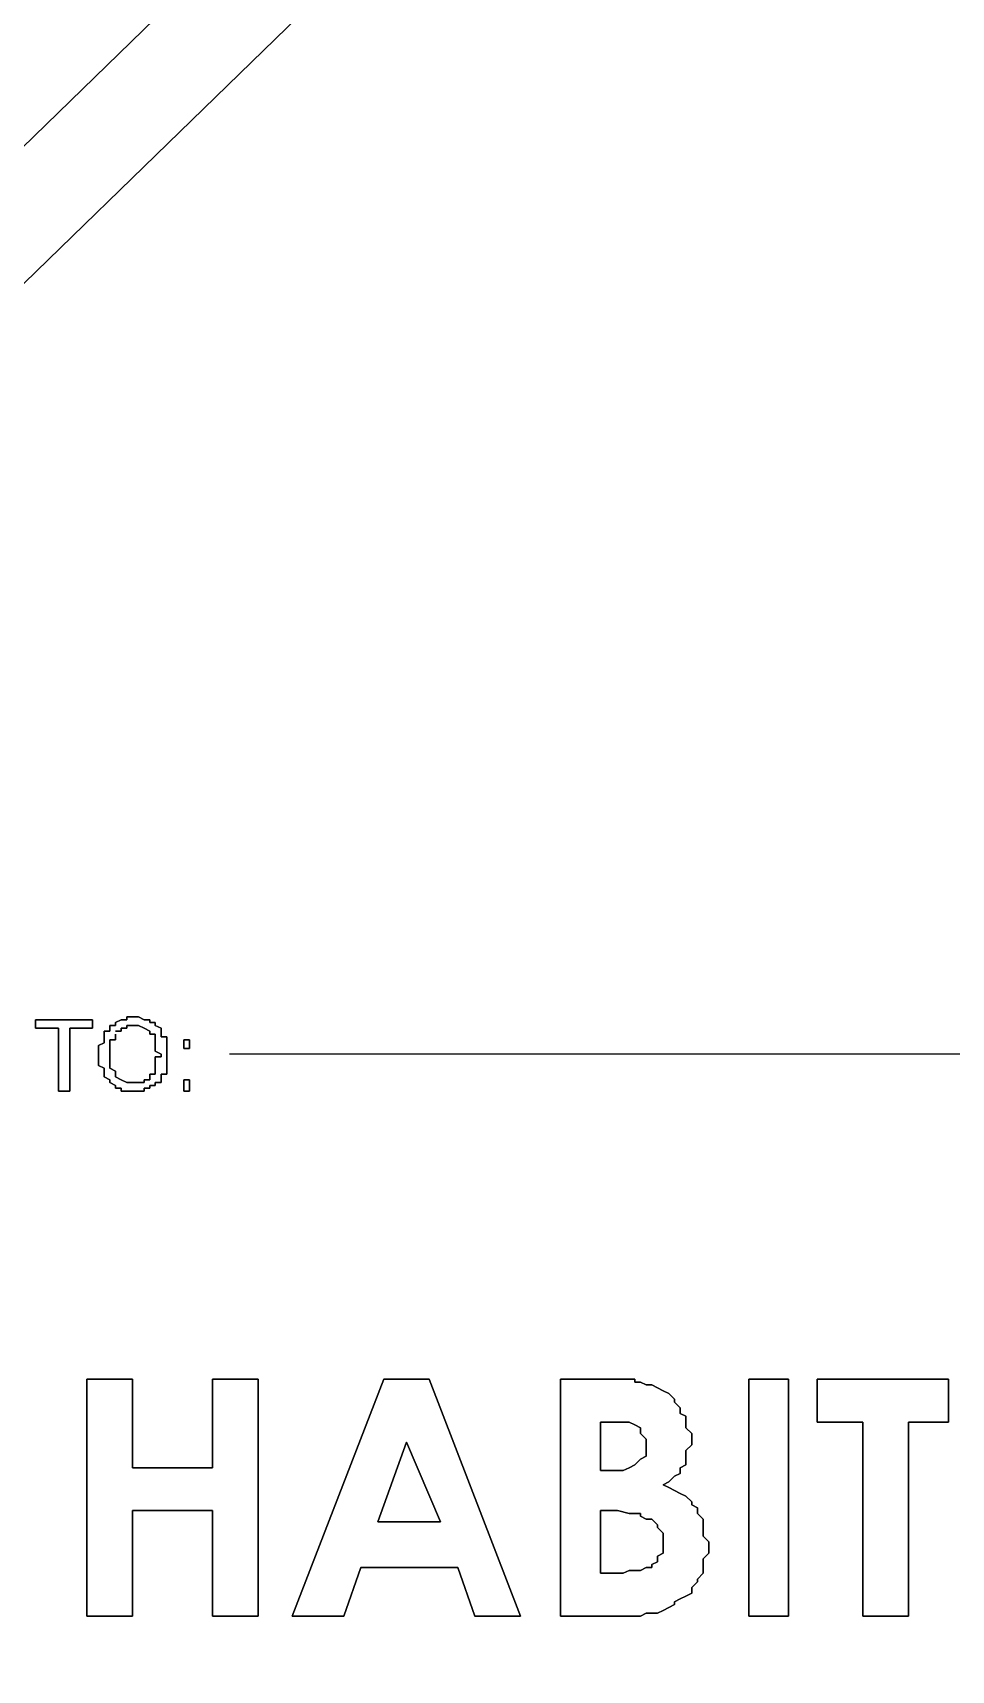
# Model space of a CAD drawing. Header units: metres. Extents: x 2.9 to 42.8, y 1.7 to 28.7.
# Drawn here: x 39.859 to 40.427, y 6.082 to 7.094 of the extents above; entities that cross this region are included whole.
import ezdxf

# ---------------------------------------------------------------- set-up
doc = ezdxf.new("R2010")
doc.units = ezdxf.units.M
doc.layers.add('AMARILLO', color=2, linetype='Continuous')
doc.layers.add('NEGRO', color=7, linetype='Continuous')
doc.layers.add('RGB_000_184_184', color=7, linetype='Continuous', true_color=0x00b8b8)

msp = doc.modelspace()

# ---------------------------------------------------------------- linework, layer by layer
at = {"layer": 'AMARILLO', "lineweight": -3}
msp.add_lwpolyline([(41.0951, 6.4629), (39.9803, 6.4629)], dxfattribs=at)
at = {"layer": 'NEGRO', "lineweight": -3}
for points in [[(39.8956, 6.4841), (39.8604, 6.4841), (39.8956, 6.4841)], [(39.8604, 6.4841), (39.8604, 6.4788), (39.8604, 6.4841)], [(39.8956, 6.4788), (39.8956, 6.4841), (39.8956, 6.4788)], [(39.9098, 6.4805), (39.9062, 6.4805), (39.9098, 6.4805)], [(39.9062, 6.4805), (39.9062, 6.4788), (39.9062, 6.4805)], [(39.9133, 6.4841), (39.9098, 6.4823), (39.9133, 6.4841)], [(39.9098, 6.4823), (39.9098, 6.4805), (39.9098, 6.4823)], [(39.9168, 6.4841), (39.9133, 6.4841), (39.9168, 6.4841)], [(39.9203, 6.4858), (39.9168, 6.4858), (39.9203, 6.4858)], [(39.9168, 6.4858), (39.9168, 6.4841), (39.9168, 6.4858)], [(39.9168, 6.4788), (39.9168, 6.4805), (39.9168, 6.4788)], [(39.9168, 6.4805), (39.9203, 6.4805), (39.9168, 6.4805)], [(39.9239, 6.4858), (39.9203, 6.4858), (39.9239, 6.4858)], [(39.9203, 6.4805), (39.9239, 6.4805), (39.9203, 6.4805)], [(39.9274, 6.4841), (39.9239, 6.4858), (39.9274, 6.4841)], [(39.9239, 6.4805), (39.9274, 6.4788), (39.9239, 6.4805)], [(39.9309, 6.4841), (39.9274, 6.4841), (39.9309, 6.4841)], [(39.9309, 6.4823), (39.9309, 6.4841), (39.9309, 6.4823)], [(39.9344, 6.4823), (39.9309, 6.4823), (39.9344, 6.4823)], [(39.9344, 6.4805), (39.9344, 6.4823), (39.9344, 6.4805)], [(39.938, 6.4788), (39.9344, 6.4805), (39.938, 6.4788)], [(39.8604, 6.4788), (39.8745, 6.4788), (39.8604, 6.4788)], [(39.8745, 6.4788), (39.8745, 6.44), (39.8745, 6.4788)], [(39.8815, 6.44), (39.8815, 6.4788), (39.8815, 6.44)], [(39.8815, 6.4788), (39.8956, 6.4788), (39.8815, 6.4788)], [(39.9027, 6.4699), (39.8992, 6.4682), (39.9027, 6.4699)], [(39.9062, 6.477), (39.9027, 6.477), (39.9062, 6.477)], [(39.9027, 6.477), (39.9027, 6.4752), (39.9027, 6.477)], [(39.9027, 6.4752), (39.9027, 6.4735), (39.9027, 6.4752)], [(39.9027, 6.4735), (39.9027, 6.4717), (39.9027, 6.4735)], [(39.9027, 6.4717), (39.9027, 6.4699), (39.9027, 6.4717)], [(39.9062, 6.4788), (39.9062, 6.477), (39.9062, 6.4788)], [(39.9062, 6.4699), (39.9062, 6.4717), (39.9062, 6.4699)], [(39.9062, 6.4717), (39.9098, 6.4717), (39.9062, 6.4717)], [(39.9062, 6.4682), (39.9062, 6.4699), (39.9062, 6.4682)], [(39.9098, 6.477), (39.9133, 6.477), (39.9098, 6.477)], [(39.9098, 6.4735), (39.9098, 6.4752), (39.9098, 6.4735)], [(39.9098, 6.4717), (39.9098, 6.4735), (39.9098, 6.4717)], [(39.9133, 6.477), (39.9133, 6.4788), (39.9133, 6.477)], [(39.9133, 6.4788), (39.9168, 6.4788), (39.9133, 6.4788)], [(39.9274, 6.4788), (39.9309, 6.477), (39.9274, 6.4788)], [(39.9309, 6.477), (39.9309, 6.4752), (39.9309, 6.477)], [(39.9309, 6.4752), (39.9344, 6.4752), (39.9309, 6.4752)], [(39.9344, 6.4752), (39.9344, 6.4735), (39.9344, 6.4752)], [(39.9344, 6.4735), (39.9344, 6.4717), (39.9344, 6.4735)], [(39.9344, 6.4717), (39.9344, 6.4699), (39.9344, 6.4717)], [(39.9344, 6.4699), (39.9344, 6.4682), (39.9344, 6.4699)], [(39.938, 6.477), (39.938, 6.4788), (39.938, 6.477)], [(39.938, 6.4752), (39.938, 6.477), (39.938, 6.4752)], [(39.938, 6.4735), (39.938, 6.4752), (39.938, 6.4735)], [(39.9415, 6.4735), (39.938, 6.4735), (39.9415, 6.4735)], [(39.9415, 6.4717), (39.9415, 6.4735), (39.9415, 6.4717)], [(39.9415, 6.4699), (39.9415, 6.4717), (39.9415, 6.4699)], [(39.9415, 6.4682), (39.9415, 6.4699), (39.9415, 6.4682)], [(39.9556, 6.4717), (39.9521, 6.4717), (39.9556, 6.4717)], [(39.9521, 6.4717), (39.9521, 6.4664), (39.9521, 6.4717)], [(39.9556, 6.4664), (39.9556, 6.4717), (39.9556, 6.4664)], [(39.8992, 6.4682), (39.8992, 6.4664), (39.8992, 6.4682)], [(39.8992, 6.4664), (39.8992, 6.4647), (39.8992, 6.4664)], [(39.8992, 6.4647), (39.8992, 6.4629), (39.8992, 6.4647)], [(39.8992, 6.4629), (39.8992, 6.4611), (39.8992, 6.4629)], [(39.8992, 6.4611), (39.8992, 6.4594), (39.8992, 6.4611)], [(39.9062, 6.4664), (39.9062, 6.4682), (39.9062, 6.4664)], [(39.9062, 6.4647), (39.9062, 6.4664), (39.9062, 6.4647)], [(39.9062, 6.4629), (39.9062, 6.4647), (39.9062, 6.4629)], [(39.9062, 6.4611), (39.9062, 6.4629), (39.9062, 6.4611)], [(39.9062, 6.4594), (39.9062, 6.4611), (39.9062, 6.4594)], [(39.9344, 6.4682), (39.9344, 6.4664), (39.9344, 6.4682)], [(39.9344, 6.4664), (39.9344, 6.4647), (39.9344, 6.4664)], [(39.9344, 6.4647), (39.938, 6.4629), (39.9344, 6.4647)], [(39.938, 6.4611), (39.9344, 6.4611), (39.938, 6.4611)], [(39.9344, 6.4611), (39.9344, 6.4594), (39.9344, 6.4611)], [(39.938, 6.4629), (39.938, 6.4611), (39.938, 6.4629)], [(39.9415, 6.4664), (39.9415, 6.4682), (39.9415, 6.4664)], [(39.9415, 6.4647), (39.9415, 6.4664), (39.9415, 6.4647)], [(39.9415, 6.4629), (39.9415, 6.4647), (39.9415, 6.4629)], [(39.9415, 6.4611), (39.9415, 6.4629), (39.9415, 6.4611)], [(39.9415, 6.4594), (39.9415, 6.4611), (39.9415, 6.4594)], [(39.9521, 6.4664), (39.9556, 6.4664), (39.9521, 6.4664)], [(39.8992, 6.4594), (39.8992, 6.4576), (39.8992, 6.4594)], [(39.8992, 6.4576), (39.8992, 6.4558), (39.8992, 6.4576)], [(39.8992, 6.4558), (39.9027, 6.4541), (39.8992, 6.4558)], [(39.9027, 6.4541), (39.9027, 6.4523), (39.9027, 6.4541)], [(39.9027, 6.4523), (39.9027, 6.4505), (39.9027, 6.4523)], [(39.9027, 6.4505), (39.9027, 6.4488), (39.9027, 6.4505)], [(39.9062, 6.4576), (39.9062, 6.4594), (39.9062, 6.4576)], [(39.9062, 6.4558), (39.9062, 6.4576), (39.9062, 6.4558)], [(39.9062, 6.4541), (39.9062, 6.4558), (39.9062, 6.4541)], [(39.9098, 6.4523), (39.9062, 6.4541), (39.9098, 6.4523)], [(39.9098, 6.4505), (39.9098, 6.4523), (39.9098, 6.4505)], [(39.9098, 6.4488), (39.9098, 6.4505), (39.9098, 6.4488)], [(39.9344, 6.4505), (39.9309, 6.4505), (39.9344, 6.4505)], [(39.9309, 6.4505), (39.9309, 6.4488), (39.9309, 6.4505)], [(39.9344, 6.4594), (39.9344, 6.4576), (39.9344, 6.4594)], [(39.9344, 6.4576), (39.9344, 6.4558), (39.9344, 6.4576)], [(39.9344, 6.4558), (39.9344, 6.4541), (39.9344, 6.4558)], [(39.9344, 6.4541), (39.9344, 6.4523), (39.9344, 6.4541)], [(39.9344, 6.4523), (39.9344, 6.4505), (39.9344, 6.4523)], [(39.938, 6.4488), (39.938, 6.4505), (39.938, 6.4488)], [(39.938, 6.4505), (39.9415, 6.4505), (39.938, 6.4505)], [(39.9415, 6.4576), (39.9415, 6.4594), (39.9415, 6.4576)], [(39.9415, 6.4558), (39.9415, 6.4576), (39.9415, 6.4558)], [(39.9415, 6.4541), (39.9415, 6.4558), (39.9415, 6.4541)], [(39.9415, 6.4523), (39.9415, 6.4541), (39.9415, 6.4523)], [(39.9415, 6.4505), (39.9415, 6.4523), (39.9415, 6.4505)], [(39.8745, 6.44), (39.8815, 6.44), (39.8745, 6.44)], [(39.9027, 6.4488), (39.9062, 6.447), (39.9027, 6.4488)], [(39.9062, 6.447), (39.9062, 6.4453), (39.9062, 6.447)], [(39.9062, 6.4453), (39.9098, 6.4435), (39.9062, 6.4453)], [(39.9133, 6.447), (39.9098, 6.4488), (39.9133, 6.447)], [(39.9098, 6.4435), (39.9098, 6.4417), (39.9098, 6.4435)], [(39.9098, 6.4417), (39.9133, 6.4417), (39.9098, 6.4417)], [(39.9168, 6.4453), (39.9133, 6.447), (39.9168, 6.4453)], [(39.9133, 6.4417), (39.9133, 6.44), (39.9133, 6.4417)], [(39.9133, 6.44), (39.9168, 6.44), (39.9133, 6.44)], [(39.9203, 6.4453), (39.9168, 6.4453), (39.9203, 6.4453)], [(39.9168, 6.44), (39.9203, 6.44), (39.9168, 6.44)], [(39.9239, 6.4453), (39.9203, 6.4453), (39.9239, 6.4453)], [(39.9203, 6.44), (39.9239, 6.44), (39.9203, 6.44)], [(39.9274, 6.4453), (39.9239, 6.4453), (39.9274, 6.4453)], [(39.9239, 6.44), (39.9274, 6.44), (39.9239, 6.44)], [(39.9309, 6.447), (39.9274, 6.447), (39.9309, 6.447)], [(39.9274, 6.447), (39.9274, 6.4453), (39.9274, 6.447)], [(39.9274, 6.44), (39.9274, 6.4417), (39.9274, 6.44)], [(39.9274, 6.4417), (39.9309, 6.4417), (39.9274, 6.4417)], [(39.9309, 6.4488), (39.9309, 6.447), (39.9309, 6.4488)], [(39.9309, 6.4417), (39.9309, 6.4435), (39.9309, 6.4417)], [(39.9309, 6.4435), (39.9344, 6.4435), (39.9309, 6.4435)], [(39.9344, 6.4435), (39.9344, 6.4453), (39.9344, 6.4435)], [(39.9344, 6.4453), (39.938, 6.4453), (39.9344, 6.4453)], [(39.938, 6.447), (39.938, 6.4488), (39.938, 6.447)], [(39.938, 6.4453), (39.938, 6.447), (39.938, 6.4453)], [(39.9556, 6.447), (39.9521, 6.447), (39.9556, 6.447)], [(39.9521, 6.447), (39.9521, 6.44), (39.9521, 6.447)], [(39.9521, 6.44), (39.9556, 6.44), (39.9521, 6.44)], [(39.9556, 6.44), (39.9556, 6.447), (39.9556, 6.44)], [(39.8921, 6.2618), (39.8921, 6.1154), (39.8921, 6.2618)], [(39.9203, 6.2618), (39.8921, 6.2618), (39.9203, 6.2618)], [(39.9203, 6.2071), (39.9203, 6.2618), (39.9203, 6.2071)], [(39.9979, 6.2618), (39.9697, 6.2618), (39.9979, 6.2618)], [(39.9697, 6.2618), (39.9697, 6.2071), (39.9697, 6.2618)], [(39.9979, 6.1154), (39.9979, 6.2618), (39.9979, 6.1154)], [(40.0756, 6.2618), (40.0191, 6.1154), (40.0756, 6.2618)], [(40.1038, 6.2618), (40.0756, 6.2618), (40.1038, 6.2618)], [(40.1602, 6.1154), (40.1038, 6.2618), (40.1602, 6.1154)], [(40.2061, 6.2618), (40.1849, 6.2618), (40.2061, 6.2618)], [(40.1849, 6.2618), (40.1849, 6.1154), (40.1849, 6.2618)], [(40.2096, 6.2618), (40.2061, 6.2618), (40.2096, 6.2618)], [(40.2167, 6.2618), (40.2096, 6.2618), (40.2167, 6.2618)], [(40.2202, 6.2618), (40.2167, 6.2618), (40.2202, 6.2618)], [(40.2237, 6.2618), (40.2202, 6.2618), (40.2237, 6.2618)], [(40.2273, 6.2618), (40.2237, 6.2618), (40.2273, 6.2618)], [(40.2308, 6.2618), (40.2273, 6.2618), (40.2308, 6.2618)], [(40.2308, 6.26), (40.2308, 6.2618), (40.2308, 6.26)], [(40.2343, 6.26), (40.2308, 6.26), (40.2343, 6.26)], [(40.2378, 6.2583), (40.2343, 6.26), (40.2378, 6.2583)], [(40.2414, 6.2583), (40.2378, 6.2583), (40.2414, 6.2583)], [(40.2449, 6.2565), (40.2414, 6.2583), (40.2449, 6.2565)], [(40.3013, 6.2618), (40.3013, 6.1154), (40.3013, 6.2618)], [(40.326, 6.2618), (40.3013, 6.2618), (40.326, 6.2618)], [(40.326, 6.1154), (40.326, 6.2618), (40.326, 6.1154)], [(40.3437, 6.2618), (40.3437, 6.2353), (40.3437, 6.2618)], [(40.4248, 6.2618), (40.3437, 6.2618), (40.4248, 6.2618)], [(40.4248, 6.2353), (40.4248, 6.2618), (40.4248, 6.2353)], [(40.2484, 6.2547), (40.2449, 6.2565), (40.2484, 6.2547)], [(40.2519, 6.253), (40.2484, 6.2547), (40.2519, 6.253)], [(40.2555, 6.2495), (40.2519, 6.253), (40.2555, 6.2495)], [(40.2555, 6.2477), (40.2555, 6.2495), (40.2555, 6.2477)], [(40.259, 6.2442), (40.2555, 6.2477), (40.259, 6.2442)], [(40.259, 6.2406), (40.259, 6.2442), (40.259, 6.2406)], [(40.2625, 6.2389), (40.259, 6.2406), (40.2625, 6.2389)], [(40.2625, 6.2353), (40.2625, 6.2389), (40.2625, 6.2353)], [(40.2096, 6.2353), (40.2202, 6.2353), (40.2096, 6.2353)], [(40.2096, 6.2054), (40.2096, 6.2353), (40.2096, 6.2054)], [(40.2202, 6.2353), (40.2237, 6.2353), (40.2202, 6.2353)], [(40.2237, 6.2353), (40.2273, 6.2353), (40.2237, 6.2353)], [(40.2273, 6.2353), (40.2308, 6.2336), (40.2273, 6.2353)], [(40.2308, 6.2336), (40.2343, 6.2318), (40.2308, 6.2336)], [(40.2343, 6.2318), (40.2343, 6.2301), (40.2343, 6.2318)], [(40.2343, 6.2301), (40.2343, 6.2283), (40.2343, 6.2301)], [(40.2343, 6.2283), (40.2378, 6.2248), (40.2343, 6.2283)], [(40.2625, 6.2318), (40.2625, 6.2353), (40.2625, 6.2318)], [(40.2661, 6.2283), (40.2625, 6.2318), (40.2661, 6.2283)], [(40.2661, 6.2248), (40.2661, 6.2283), (40.2661, 6.2248)], [(40.3437, 6.2353), (40.3719, 6.2353), (40.3437, 6.2353)], [(40.3719, 6.2353), (40.3719, 6.1154), (40.3719, 6.2353)], [(40.4001, 6.1154), (40.4001, 6.2353), (40.4001, 6.1154)], [(40.4001, 6.2353), (40.4248, 6.2353), (40.4001, 6.2353)], [(40.072, 6.1736), (40.0897, 6.223), (40.072, 6.1736)], [(40.0897, 6.223), (40.1108, 6.1736), (40.0897, 6.223)], [(40.2378, 6.2248), (40.2378, 6.2212), (40.2378, 6.2248)], [(40.2378, 6.2212), (40.2378, 6.2177), (40.2378, 6.2212)], [(40.2378, 6.2177), (40.2378, 6.2142), (40.2378, 6.2177)], [(40.2625, 6.2177), (40.2661, 6.2212), (40.2625, 6.2177)], [(40.2625, 6.2142), (40.2625, 6.2177), (40.2625, 6.2142)], [(40.2661, 6.2212), (40.2661, 6.2248), (40.2661, 6.2212)], [(39.9697, 6.2071), (39.9203, 6.2071), (39.9697, 6.2071)], [(40.2273, 6.2071), (40.2237, 6.2054), (40.2273, 6.2071)], [(40.2308, 6.2089), (40.2273, 6.2071), (40.2308, 6.2089)], [(40.2343, 6.2124), (40.2308, 6.2089), (40.2343, 6.2124)], [(40.2378, 6.2142), (40.2343, 6.2124), (40.2378, 6.2142)], [(40.259, 6.2071), (40.2625, 6.2089), (40.259, 6.2071)], [(40.259, 6.2036), (40.259, 6.2071), (40.259, 6.2036)], [(40.2625, 6.2107), (40.2625, 6.2142), (40.2625, 6.2107)], [(40.2625, 6.2089), (40.2625, 6.2107), (40.2625, 6.2089)], [(40.2167, 6.2054), (40.2096, 6.2054), (40.2167, 6.2054)], [(40.2202, 6.2054), (40.2167, 6.2054), (40.2202, 6.2054)], [(40.2237, 6.2054), (40.2202, 6.2054), (40.2237, 6.2054)], [(40.2484, 6.1965), (40.2519, 6.1983), (40.2484, 6.1965)], [(40.2519, 6.1948), (40.2484, 6.1965), (40.2519, 6.1948)], [(40.2519, 6.1983), (40.2555, 6.2018), (40.2519, 6.1983)], [(40.2555, 6.2018), (40.259, 6.2036), (40.2555, 6.2018)], [(40.2555, 6.193), (40.2519, 6.1948), (40.2555, 6.193)], [(40.259, 6.1912), (40.2555, 6.193), (40.259, 6.1912)], [(40.2625, 6.1895), (40.259, 6.1912), (40.2625, 6.1895)], [(40.2661, 6.186), (40.2625, 6.1895), (40.2661, 6.186)], [(39.9203, 6.1154), (39.9203, 6.1807), (39.9203, 6.1154)], [(39.9203, 6.1807), (39.9697, 6.1807), (39.9203, 6.1807)], [(39.9697, 6.1807), (39.9697, 6.1154), (39.9697, 6.1807)], [(40.2096, 6.1807), (40.2167, 6.1807), (40.2096, 6.1807)], [(40.2096, 6.1419), (40.2096, 6.1807), (40.2096, 6.1419)], [(40.2167, 6.1807), (40.2202, 6.1807), (40.2167, 6.1807)], [(40.2202, 6.1807), (40.2273, 6.1789), (40.2202, 6.1807)], [(40.2273, 6.1789), (40.2308, 6.1789), (40.2273, 6.1789)], [(40.2308, 6.1789), (40.2343, 6.1789), (40.2308, 6.1789)], [(40.2343, 6.1789), (40.2343, 6.1771), (40.2343, 6.1789)], [(40.2343, 6.1771), (40.2378, 6.1754), (40.2343, 6.1771)], [(40.2661, 6.1842), (40.2661, 6.186), (40.2661, 6.1842)], [(40.2696, 6.1824), (40.2661, 6.1842), (40.2696, 6.1824)], [(40.2696, 6.1807), (40.2696, 6.1824), (40.2696, 6.1807)], [(40.2696, 6.1789), (40.2696, 6.1807), (40.2696, 6.1789)], [(40.2731, 6.1754), (40.2696, 6.1789), (40.2731, 6.1754)], [(40.1108, 6.1736), (40.072, 6.1736), (40.1108, 6.1736)], [(40.2378, 6.1754), (40.2414, 6.1754), (40.2378, 6.1754)], [(40.2414, 6.1754), (40.2449, 6.1718), (40.2414, 6.1754)], [(40.2449, 6.1718), (40.2449, 6.1701), (40.2449, 6.1718)], [(40.2449, 6.1701), (40.2484, 6.1666), (40.2449, 6.1701)], [(40.2484, 6.1666), (40.2484, 6.163), (40.2484, 6.1666)], [(40.2731, 6.1718), (40.2731, 6.1754), (40.2731, 6.1718)], [(40.2731, 6.1683), (40.2731, 6.1718), (40.2731, 6.1683)], [(40.2731, 6.1648), (40.2731, 6.1683), (40.2731, 6.1648)], [(40.2484, 6.163), (40.2484, 6.1595), (40.2484, 6.163)], [(40.2484, 6.1595), (40.2484, 6.1577), (40.2484, 6.1595)], [(40.2484, 6.1577), (40.2484, 6.1542), (40.2484, 6.1577)], [(40.2766, 6.1613), (40.2731, 6.1648), (40.2766, 6.1613)], [(40.2766, 6.1577), (40.2766, 6.1613), (40.2766, 6.1577)], [(40.2766, 6.1542), (40.2766, 6.1577), (40.2766, 6.1542)], [(40.2449, 6.1489), (40.2414, 6.1472), (40.2449, 6.1489)], [(40.2414, 6.1472), (40.2414, 6.1454), (40.2414, 6.1472)], [(40.2484, 6.1542), (40.2449, 6.1524), (40.2484, 6.1542)], [(40.2449, 6.1524), (40.2449, 6.1489), (40.2449, 6.1524)], [(40.2731, 6.1507), (40.2766, 6.1542), (40.2731, 6.1507)], [(40.2731, 6.1489), (40.2731, 6.1507), (40.2731, 6.1489)], [(40.2731, 6.1454), (40.2731, 6.1489), (40.2731, 6.1454)], [(40.0509, 6.1154), (40.0614, 6.1454), (40.0509, 6.1154)], [(40.0614, 6.1454), (40.1214, 6.1454), (40.0614, 6.1454)], [(40.1214, 6.1454), (40.132, 6.1154), (40.1214, 6.1454)], [(40.2167, 6.1419), (40.2096, 6.1419), (40.2167, 6.1419)], [(40.2237, 6.1419), (40.2167, 6.1419), (40.2237, 6.1419)], [(40.2273, 6.1436), (40.2237, 6.1419), (40.2273, 6.1436)], [(40.2308, 6.1436), (40.2273, 6.1436), (40.2308, 6.1436)], [(40.2343, 6.1436), (40.2308, 6.1436), (40.2343, 6.1436)], [(40.2378, 6.1454), (40.2343, 6.1436), (40.2378, 6.1454)], [(40.2414, 6.1454), (40.2378, 6.1454), (40.2414, 6.1454)], [(40.2661, 6.133), (40.2696, 6.1366), (40.2661, 6.133)], [(40.2696, 6.1383), (40.2731, 6.1419), (40.2696, 6.1383)], [(40.2696, 6.1366), (40.2696, 6.1383), (40.2696, 6.1366)], [(40.2731, 6.1419), (40.2731, 6.1454), (40.2731, 6.1419)], [(40.2555, 6.1242), (40.259, 6.126), (40.2555, 6.1242)], [(40.259, 6.126), (40.2625, 6.1278), (40.259, 6.126)], [(40.2625, 6.1278), (40.2661, 6.1295), (40.2625, 6.1278)], [(40.2661, 6.1295), (40.2661, 6.133), (40.2661, 6.1295)], [(39.8921, 6.1154), (39.9203, 6.1154), (39.8921, 6.1154)], [(39.9697, 6.1154), (39.9979, 6.1154), (39.9697, 6.1154)], [(40.0191, 6.1154), (40.0509, 6.1154), (40.0191, 6.1154)], [(40.132, 6.1154), (40.1602, 6.1154), (40.132, 6.1154)], [(40.1849, 6.1154), (40.2237, 6.1154), (40.1849, 6.1154)], [(40.2237, 6.1154), (40.2308, 6.1154), (40.2237, 6.1154)], [(40.2308, 6.1154), (40.2343, 6.1154), (40.2308, 6.1154)], [(40.2343, 6.1154), (40.2378, 6.1172), (40.2343, 6.1154)], [(40.2378, 6.1172), (40.2414, 6.1172), (40.2378, 6.1172)], [(40.2414, 6.1172), (40.2449, 6.1172), (40.2414, 6.1172)], [(40.2449, 6.1172), (40.2484, 6.1189), (40.2449, 6.1172)], [(40.2484, 6.1189), (40.2519, 6.1207), (40.2484, 6.1189)], [(40.2519, 6.1207), (40.2555, 6.1225), (40.2519, 6.1207)], [(40.2555, 6.1225), (40.2555, 6.1242), (40.2555, 6.1225)], [(40.3013, 6.1154), (40.326, 6.1154), (40.3013, 6.1154)], [(40.3719, 6.1154), (40.4001, 6.1154), (40.3719, 6.1154)]]:
    msp.add_lwpolyline(points, dxfattribs=at)
at = {"layer": 'RGB_000_184_184', "lineweight": -3}
for points in [[(40.5448, 7.7787), (40.5871, 7.7382), (36.6183, 3.8788)], [(40.6294, 7.6941), (36.6607, 3.8365)]]:
    msp.add_lwpolyline(points, dxfattribs=at)

doc.saveas('drawing.dxf')
